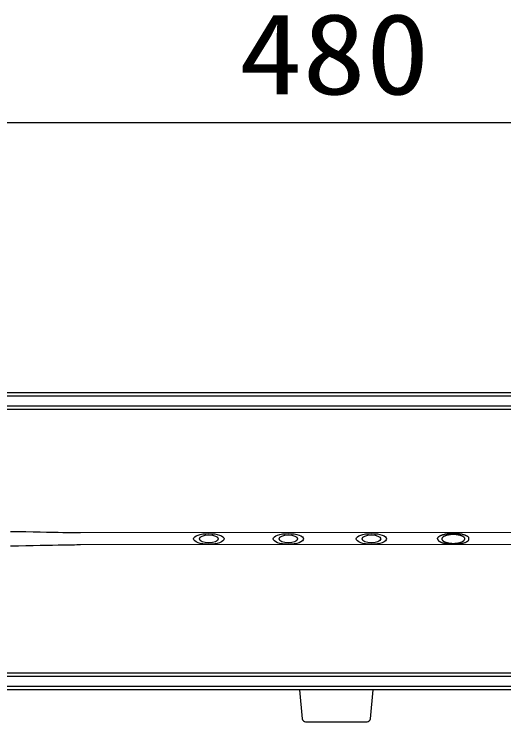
# Model space of a CAD drawing. Units: millimetres, scale not verified. Extents: x -63 to 63, y -57 to 57.
# Drawn here: x -38.56 to -24.06, y 8.27 to 29.21 of the extents above; entities that cross this region are included whole.
import ezdxf
from ezdxf.enums import TextEntityAlignment as Align

# ---------------------------------------------------------------- set-up
doc = ezdxf.new("R2010")
doc.units = ezdxf.units.MM
doc.header["$LTSCALE"] = 0.190236
doc.layers.add('0-2_GAIKEI', color=1, linetype='Continuous')
doc.layers.add('0-3_WAKU', color=3, linetype='Continuous')
doc.styles.add('ＭＳ ゴシック', font='')
doc.styles.get('ＭＳ ゴシック').set_extended_font_data('MS Gothic')

msp = doc.modelspace()

# ---------------------------------------------------------------- linework, layer by layer
at = {"layer": '0-2_GAIKEI', "color": 7}
for p, q in [((-50.0198, 18.0163), (-8.0198, 18.0163)), ((-50.0198, 18.0163), (-8.0198, 18.0163)), ((-50.0198, 17.9163), (-8.0198, 17.9163)), ((-44.2609, 17.6163), (-14.2787, 17.6163)), ((-44.2609, 9.6163), (-14.2787, 9.6163)), ((-8.0198, 9.2163), (-50.0198, 9.2163)), ((-8.0198, 9.2163), (-50.0198, 9.2163)), ((-30.1103, 9.2163), (-30.0284, 8.3569)), ((-28.0112, 8.3569), (-27.9293, 9.2163)), ((-29.9289, 8.2663), (-28.1107, 8.2663))]:
    msp.add_line(p, q, dxfattribs=at)
at = {"layer": '0-2_GAIKEI'}
for p, q in [((-50.0198, 17.9163), (-8.0198, 17.9163)), ((-44.2609, 17.5163), (-14.2787, 17.5163)), ((-21.3472, 13.8719), (-36.602, 13.8569)), ((-25.534, 13.8412), (-25.5536, 13.8413)), ((-26.0297, 13.693), (-26.0311, 13.6872)), ((-26.0311, 13.6872), (-26.0161, 13.6717)), ((-25.8924, 13.6919), (-25.8927, 13.6872)), ((-25.8927, 13.6872), (-25.8927, 13.6717)), ((-25.5398, 13.81), (-25.5536, 13.8101)), ((-25.2149, 13.6815), (-25.2146, 13.6872)), ((-25.0909, 13.6803), (-25.0917, 13.6872)), ((-21.3472, 13.5177), (-36.602, 13.5022)), ((-25.5731, 13.5318), (-25.5536, 13.5328)), ((-25.5674, 13.5484), (-25.5536, 13.5483)), ((-44.2609, 9.7163), (-14.2787, 9.7163)), ((-8.0198, 9.3163), (-50.0198, 9.3163))]:
    msp.add_line(p, q, dxfattribs=at)
for points in [[(-36.602, 13.8569), (-36.6135, 13.857), (-36.6472, 13.8576), (-36.7022, 13.8584), (-36.7776, 13.8596), (-36.8724, 13.8611), (-36.9855, 13.863), (-37.1162, 13.8652), (-37.2633, 13.8677), (-37.426, 13.8705), (-37.6032, 13.8737), (-37.794, 13.8772), (-37.9975, 13.8809), (-38.2127, 13.885), (-38.4386, 13.8895), (-38.6742, 13.8942)], [(-25.5536, 13.8413), (-25.5731, 13.8412), (-25.5924, 13.8408), (-25.6114, 13.8401), (-25.6302, 13.8391), (-25.6487, 13.8379), (-25.6669, 13.8364), (-25.6848, 13.8346), (-25.7024, 13.8327), (-25.7197, 13.8305), (-25.7366, 13.8281), (-25.7532, 13.8254), (-25.7694, 13.8226), (-25.7853, 13.8195), (-25.8007, 13.8163), (-25.8158, 13.8128), (-25.8305, 13.8092), (-25.8448, 13.8054), (-25.8586, 13.8015), (-25.872, 13.7973), (-25.8849, 13.7931), (-25.8974, 13.7887), (-25.9094, 13.7841), (-25.921, 13.7794), (-25.932, 13.7746), (-25.9425, 13.7697), (-25.9525, 13.7647), (-25.9619, 13.7596), (-25.9709, 13.7544), (-25.9792, 13.7491), (-25.987, 13.7437), (-25.9942, 13.7383), (-26.0008, 13.7327), (-26.0069, 13.7272), (-26.0123, 13.7216), (-26.017, 13.7159), (-26.0212, 13.7102), (-26.0247, 13.7045), (-26.0275, 13.6987), (-26.0297, 13.693)], [(-25.0917, 13.6872), (-25.0909, 13.693), (-25.0911, 13.6987), (-25.092, 13.7045), (-25.0938, 13.7102), (-25.0963, 13.7159), (-25.0997, 13.7216), (-25.1038, 13.7272), (-25.1086, 13.7327), (-25.1142, 13.7383), (-25.1205, 13.7437), (-25.1275, 13.7491), (-25.1351, 13.7544), (-25.1434, 13.7596), (-25.1524, 13.7647), (-25.162, 13.7697), (-25.1721, 13.7746), (-25.1829, 13.7794), (-25.1943, 13.7841), (-25.2062, 13.7887), (-25.2186, 13.7931), (-25.2316, 13.7973), (-25.245, 13.8015), (-25.259, 13.8054), (-25.2734, 13.8092), (-25.2883, 13.8128), (-25.3036, 13.8163), (-25.3193, 13.8195), (-25.3354, 13.8226), (-25.3519, 13.8254), (-25.3688, 13.8281), (-25.386, 13.8305), (-25.4035, 13.8327), (-25.4213, 13.8346), (-25.4395, 13.8364), (-25.4579, 13.8379), (-25.4766, 13.8391), (-25.4955, 13.8401), (-25.5147, 13.8408), (-25.534, 13.8412)], [(-26.0161, 13.6717), (-26.0157, 13.6659), (-26.0146, 13.6601), (-26.0128, 13.6544), (-26.0102, 13.6486), (-26.007, 13.643), (-26.003, 13.6373), (-25.9984, 13.6317), (-25.9931, 13.6262), (-25.9872, 13.6207), (-25.9807, 13.6153), (-25.9735, 13.61), (-25.9657, 13.6048), (-25.9573, 13.5997), (-25.9484, 13.5947), (-25.9388, 13.5899), (-25.9287, 13.5851), (-25.9181, 13.5805), (-25.9069, 13.5761), (-25.8953, 13.5718), (-25.8831, 13.5677), (-25.8704, 13.5637), (-25.8572, 13.5599), (-25.8436, 13.5563), (-25.8295, 13.5529), (-25.815, 13.5498), (-25.8001, 13.5468), (-25.7848, 13.5441), (-25.769, 13.5416), (-25.7529, 13.5393), (-25.7364, 13.5373), (-25.7195, 13.5355), (-25.7023, 13.534), (-25.6847, 13.5328), (-25.6668, 13.5319), (-25.6487, 13.5312), (-25.6302, 13.5309), (-25.6114, 13.5309), (-25.5924, 13.5312), (-25.5731, 13.5318)], [(-25.8927, 13.6717), (-25.8924, 13.6671), (-25.8916, 13.6625), (-25.8902, 13.6579), (-25.8882, 13.6533), (-25.8857, 13.6487), (-25.8827, 13.6442), (-25.8792, 13.6397), (-25.8752, 13.6352), (-25.8707, 13.6308), (-25.8658, 13.6264), (-25.8603, 13.6221), (-25.8544, 13.6179), (-25.8481, 13.6137), (-25.8414, 13.6096), (-25.8342, 13.6056), (-25.8267, 13.6016), (-25.8187, 13.5978), (-25.8104, 13.5941), (-25.8016, 13.5904), (-25.7926, 13.5869), (-25.7832, 13.5835), (-25.7734, 13.5802), (-25.7633, 13.577), (-25.7529, 13.574), (-25.7422, 13.5711), (-25.7313, 13.5683), (-25.72, 13.5657), (-25.7085, 13.5633), (-25.6967, 13.561), (-25.6847, 13.5589), (-25.6724, 13.557), (-25.6599, 13.5552), (-25.6473, 13.5536), (-25.6344, 13.5523), (-25.6213, 13.5511), (-25.6081, 13.5501), (-25.5947, 13.5493), (-25.5811, 13.5488), (-25.5674, 13.5484)], [(-25.5536, 13.8101), (-25.5674, 13.81), (-25.5811, 13.8097), (-25.5947, 13.8091), (-25.6081, 13.8084), (-25.6213, 13.8074), (-25.6344, 13.8062), (-25.6473, 13.8048), (-25.6599, 13.8033), (-25.6724, 13.8015), (-25.6847, 13.7996), (-25.6967, 13.7975), (-25.7085, 13.7953), (-25.72, 13.7928), (-25.7313, 13.7903), (-25.7422, 13.7875), (-25.7529, 13.7847), (-25.7633, 13.7816), (-25.7734, 13.7785), (-25.7832, 13.7752), (-25.7926, 13.7718), (-25.8016, 13.7683), (-25.8104, 13.7647), (-25.8187, 13.761), (-25.8267, 13.7572), (-25.8342, 13.7533), (-25.8414, 13.7493), (-25.8481, 13.7452), (-25.8544, 13.741), (-25.8603, 13.7368), (-25.8658, 13.7325), (-25.8707, 13.7281), (-25.8752, 13.7237), (-25.8792, 13.7193), (-25.8827, 13.7148), (-25.8857, 13.7102), (-25.8882, 13.7057), (-25.8902, 13.7011), (-25.8916, 13.6965), (-25.8924, 13.6919)], [(-25.5536, 13.5483), (-25.5398, 13.5484), (-25.5261, 13.5488), (-25.5126, 13.5493), (-25.4992, 13.5501), (-25.486, 13.5511), (-25.473, 13.5523), (-25.4601, 13.5537), (-25.4475, 13.5553), (-25.435, 13.5571), (-25.4228, 13.5592), (-25.4107, 13.5613), (-25.399, 13.5637), (-25.3874, 13.5663), (-25.3762, 13.569), (-25.3652, 13.5719), (-25.3545, 13.575), (-25.3441, 13.5782), (-25.3341, 13.5816), (-25.3243, 13.5851), (-25.3149, 13.5888), (-25.3058, 13.5927), (-25.2971, 13.5966), (-25.2887, 13.6007), (-25.2808, 13.605), (-25.2732, 13.6094), (-25.266, 13.6139), (-25.2592, 13.6185), (-25.2529, 13.6232), (-25.247, 13.628), (-25.2416, 13.633), (-25.2366, 13.638), (-25.2321, 13.6432), (-25.2281, 13.6484), (-25.2246, 13.6537), (-25.2216, 13.6591), (-25.2191, 13.6646), (-25.2171, 13.6702), (-25.2157, 13.6758), (-25.2149, 13.6815)], [(-25.5536, 13.5328), (-25.534, 13.5318), (-25.5147, 13.5312), (-25.4955, 13.5309), (-25.4766, 13.5309), (-25.4579, 13.5313), (-25.4395, 13.5319), (-25.4213, 13.5329), (-25.4035, 13.5342), (-25.386, 13.5357), (-25.3688, 13.5375), (-25.3519, 13.5396), (-25.3354, 13.542), (-25.3193, 13.5446), (-25.3036, 13.5475), (-25.2883, 13.5506), (-25.2734, 13.5539), (-25.259, 13.5575), (-25.245, 13.5613), (-25.2316, 13.5654), (-25.2186, 13.5696), (-25.2062, 13.574), (-25.1943, 13.5787), (-25.1829, 13.5835), (-25.1721, 13.5885), (-25.162, 13.5937), (-25.1524, 13.599), (-25.1434, 13.6045), (-25.1351, 13.6101), (-25.1275, 13.6159), (-25.1205, 13.6219), (-25.1142, 13.6279), (-25.1086, 13.6341), (-25.1038, 13.6404), (-25.0997, 13.6468), (-25.0963, 13.6534), (-25.0938, 13.66), (-25.092, 13.6667), (-25.0911, 13.6735), (-25.0909, 13.6803)], [(-25.2146, 13.6872), (-25.2149, 13.6919), (-25.2157, 13.6965), (-25.2171, 13.7011), (-25.2191, 13.7057), (-25.2216, 13.7102), (-25.2246, 13.7148), (-25.2281, 13.7193), (-25.2321, 13.7237), (-25.2366, 13.7281), (-25.2416, 13.7325), (-25.247, 13.7368), (-25.2529, 13.741), (-25.2592, 13.7452), (-25.266, 13.7493), (-25.2732, 13.7533), (-25.2808, 13.7572), (-25.2887, 13.761), (-25.2971, 13.7647), (-25.3058, 13.7683), (-25.3149, 13.7718), (-25.3243, 13.7752), (-25.3341, 13.7785), (-25.3441, 13.7816), (-25.3545, 13.7847), (-25.3652, 13.7875), (-25.3762, 13.7903), (-25.3874, 13.7928), (-25.399, 13.7953), (-25.4107, 13.7975), (-25.4228, 13.7996), (-25.435, 13.8015), (-25.4475, 13.8033), (-25.4601, 13.8048), (-25.473, 13.8062), (-25.486, 13.8074), (-25.4992, 13.8084), (-25.5126, 13.8091), (-25.5261, 13.8097), (-25.5398, 13.81)], [(-36.602, 13.5022), (-36.6135, 13.502), (-36.6472, 13.5015), (-36.7022, 13.5007), (-36.7776, 13.4995), (-36.8724, 13.498), (-36.9855, 13.4961), (-37.1162, 13.494), (-37.2633, 13.4915), (-37.426, 13.4887), (-37.6032, 13.4856), (-37.794, 13.4822), (-37.9975, 13.4785), (-38.2127, 13.4745), (-38.4386, 13.4702), (-38.6742, 13.4657)]]:
    msp.add_lwpolyline(points, dxfattribs=at)
at = {"layer": '0-2_GAIKEI', "color": 7}
for centre, start, end in [((-29.9289, 8.3663), 185.44033, 270), ((-28.1107, 8.3663), 270, 354.55967)]:
    msp.add_arc(centre, 0.1, start, end, dxfattribs=at)
at = {"layer": '0-2_GAIKEI'}
for centre, major_axis, ratio in [((-32.7972, 13.6806), (0.45, 0), 0.351469), ((-30.441, 13.6806), (0.45, 0), 0.351469), ((-27.981, 13.6806), (0.45, 0), 0.351469), ((-32.7972, 13.6806), (0.275, 0), 0.437847), ((-30.441, 13.6806), (0.275, 0), 0.437847), ((-27.981, 13.6806), (0.275, 0), 0.437847)]:
    msp.add_ellipse(centre, major_axis=major_axis, ratio=ratio, dxfattribs=at)
at = {"layer": '0-3_WAKU'}
msp.add_line((-51.0199, 26.0031), (-7.0198, 26.0031), dxfattribs=at)

# ---------------------------------------------------------------- texts
at = {"layer": '0-3_WAKU', "style": 'ＭＳ ゴシック', "width": 1.15}
msp.add_text('480', height=2.406, dxfattribs=at).set_placement((-31.907, 26.1127), align=Align.BOTTOM_LEFT)

doc.saveas('drawing.dxf')
